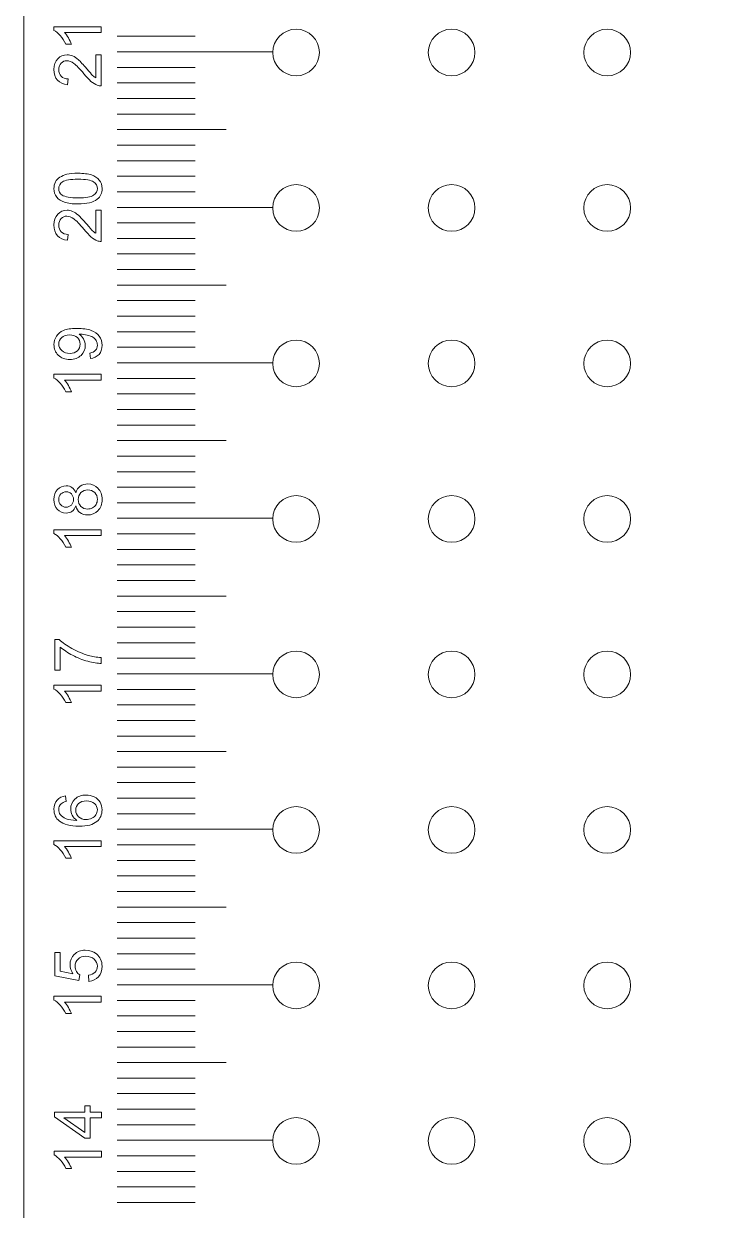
# Model space of a CAD drawing. Header units: millimetres. Extents: x -343 to 152, y -236 to 152.
# Drawn here: x -152.6 to -107.5, y 0.4 to 76.7 of the extents above; entities that cross this region are included whole.
import ezdxf

# ---------------------------------------------------------------- set-up
doc = ezdxf.new("R2010")
doc.units = ezdxf.units.MM
doc.header["$MEASUREMENT"] = 0
doc.layers.add('Layer 1', color=7, linetype='Continuous')

msp = doc.modelspace()

# ---------------------------------------------------------------- linework, layer by layer
at = {"layer": 'Layer 1', "color": 1, "lineweight": 20}
for points, knots in [([(-152.5693, -152.5693), (-152.5693, -152.5693), (152.4307, -152.5693), (152.4307, -152.5693), (152.4307, -152.5693), (152.4307, 152.4307), (152.4307, 152.4307), (152.4307, 152.4307), (-152.5693, 152.4307), (-152.5693, 152.4307), (-152.5693, 152.4307), (-152.5693, -152.5693), (-152.5693, -152.5693)], [0, 0, 0, 0, 0.25, 0.25, 0.25, 0.5, 0.5, 0.5, 0.75, 0.75, 0.75, 1, 1, 1, 1]), ([(-147.5834, 76.5474), (-147.5834, 76.5474), (-147.5834, 76.1749), (-147.5834, 76.1749), (-147.5834, 76.1749), (-149.9555, 76.1749), (-149.9555, 76.1749), (-149.8694, 76.0853), (-149.7839, 75.9674), (-149.6985, 75.8221), (-149.6132, 75.6768), (-149.5491, 75.5456), (-149.5067, 75.4298), (-149.5067, 75.4298), (-149.8666, 75.4298), (-149.8666, 75.4298), (-149.9639, 75.638), (-150.0825, 75.8201), (-150.2222, 75.9759), (-150.3612, 76.1318), (-150.4959, 76.2426), (-150.627, 76.3076), (-150.627, 76.3076), (-150.627, 76.5474), (-150.627, 76.5474), (-150.627, 76.5474), (-147.5834, 76.5474), (-147.5834, 76.5474)], [0, 0, 0, 0, 0.1111111, 0.1111111, 0.1111111, 0.2222222, 0.2222222, 0.2222222, 0.3333333, 0.3333333, 0.3333333, 0.4444444, 0.4444444, 0.4444444, 0.5555556, 0.5555556, 0.5555556, 0.6666667, 0.6666667, 0.6666667, 0.7777778, 0.7777778, 0.7777778, 0.8888889, 0.8888889, 0.8888889, 1, 1, 1, 1]), ([(-147.939, 74.7475), (-147.939, 74.7475), (-147.5834, 74.7475), (-147.5834, 74.7475), (-147.5834, 74.7475), (-147.5834, 72.741), (-147.5834, 72.741), (-147.673, 72.7382), (-147.759, 72.753), (-147.8423, 72.7848), (-147.9785, 72.8363), (-148.1133, 72.9188), (-148.2452, 73.0324), (-148.3771, 73.146), (-148.5295, 73.3082), (-148.7024, 73.5192), (-148.9726, 73.8474), (-149.1863, 74.0702), (-149.3445, 74.1867), (-149.5025, 74.3039), (-149.652, 74.3623), (-149.7932, 74.3623), (-149.9405, 74.3623), (-150.0648, 74.3095), (-150.1664, 74.2037), (-150.2673, 74.0978), (-150.3181, 73.9595), (-150.3181, 73.7895), (-150.3181, 73.6095), (-150.2645, 73.4657), (-150.1571, 73.3577), (-150.0506, 73.2498), (-149.9017, 73.1954), (-149.7126, 73.1939), (-149.7126, 73.1939), (-149.7507, 72.8129), (-149.7507, 72.8129), (-150.0359, 72.839), (-150.2531, 72.9379), (-150.4028, 73.1086), (-150.5524, 73.2801), (-150.627, 73.5094), (-150.627, 73.798), (-150.627, 74.0887), (-150.5467, 74.3193), (-150.385, 74.4886), (-150.2235, 74.6587), (-150.0232, 74.7433), (-149.7847, 74.7433), (-149.6634, 74.7433), (-149.5441, 74.7186), (-149.4269, 74.6686), (-149.3091, 74.6192), (-149.1856, 74.5366), (-149.0558, 74.4216), (-148.9268, 74.306), (-148.7483, 74.1148), (-148.5224, 73.8481), (-148.3347, 73.6244), (-148.2077, 73.4805), (-148.1407, 73.417), (-148.0737, 73.3535), (-148.0067, 73.3013), (-147.939, 73.2596), (-147.939, 73.2596), (-147.939, 74.7475), (-147.939, 74.7475)], [0, 0, 0, 0, 0.0454545, 0.0454545, 0.0454545, 0.0909091, 0.0909091, 0.0909091, 0.1363636, 0.1363636, 0.1363636, 0.1818182, 0.1818182, 0.1818182, 0.2272727, 0.2272727, 0.2272727, 0.2727273, 0.2727273, 0.2727273, 0.3181818, 0.3181818, 0.3181818, 0.3636364, 0.3636364, 0.3636364, 0.4090909, 0.4090909, 0.4090909, 0.4545455, 0.4545455, 0.4545455, 0.5, 0.5, 0.5, 0.5454545, 0.5454545, 0.5454545, 0.5909091, 0.5909091, 0.5909091, 0.6363636, 0.6363636, 0.6363636, 0.6818182, 0.6818182, 0.6818182, 0.7272727, 0.7272727, 0.7272727, 0.7727273, 0.7727273, 0.7727273, 0.8181818, 0.8181818, 0.8181818, 0.8636364, 0.8636364, 0.8636364, 0.9090909, 0.9090909, 0.9090909, 0.9545455, 0.9545455, 0.9545455, 1, 1, 1, 1]), ([(-149.0792, 65.1505), (-149.4368, 65.1505), (-149.7262, 65.1872), (-149.9448, 65.2605), (-150.1642, 65.3345), (-150.3329, 65.4439), (-150.4508, 65.5894), (-150.5686, 65.734), (-150.627, 65.9167), (-150.627, 66.1368), (-150.627, 66.299), (-150.5947, 66.4416), (-150.529, 66.565), (-150.4635, 66.6878), (-150.3689, 66.7894), (-150.2453, 66.8685), (-150.1226, 66.9474), (-149.9724, 67.0095), (-149.7952, 67.0548), (-149.6181, 67.1006), (-149.379, 67.1232), (-149.0792, 67.1232), (-148.7236, 67.1232), (-148.4357, 67.0864), (-148.2169, 67.0138), (-147.9975, 66.9412), (-147.8289, 66.8317), (-147.7104, 66.6865), (-147.5919, 66.5418), (-147.5326, 66.3583), (-147.5326, 66.1368), (-147.5326, 65.8454), (-147.6362, 65.6161), (-147.8444, 65.4497), (-148.0984, 65.25), (-148.5097, 65.1505), (-149.0792, 65.1505)], [0, 0, 0, 0, 0.0833333, 0.0833333, 0.0833333, 0.1666667, 0.1666667, 0.1666667, 0.25, 0.25, 0.25, 0.3333333, 0.3333333, 0.3333333, 0.4166667, 0.4166667, 0.4166667, 0.5, 0.5, 0.5, 0.5833333, 0.5833333, 0.5833333, 0.6666667, 0.6666667, 0.6666667, 0.75, 0.75, 0.75, 0.8333333, 0.8333333, 0.8333333, 0.9166667, 0.9166667, 0.9166667, 1, 1, 1, 1]), ([(-149.0778, 65.5315), (-148.5789, 65.5315), (-148.2472, 65.5894), (-148.0836, 65.7057), (-147.9192, 65.8222), (-147.8374, 65.9661), (-147.8374, 66.1368), (-147.8374, 66.3075), (-147.9199, 66.4514), (-148.0843, 66.5679), (-148.2494, 66.6843), (-148.5803, 66.7422), (-149.0778, 66.7422), (-149.5765, 66.7422), (-149.9082, 66.6843), (-150.0718, 66.5679), (-150.2362, 66.4521), (-150.3181, 66.3068), (-150.3181, 66.1326), (-150.3181, 65.9619), (-150.2453, 65.8249), (-150.1007, 65.7226), (-149.9167, 65.595), (-149.5751, 65.5315), (-149.0778, 65.5315)], [0, 0, 0, 0, 0.125, 0.125, 0.125, 0.25, 0.25, 0.25, 0.375, 0.375, 0.375, 0.5, 0.5, 0.5, 0.625, 0.625, 0.625, 0.75, 0.75, 0.75, 0.875, 0.875, 0.875, 1, 1, 1, 1]), ([(-147.939, 64.7476), (-147.939, 64.7476), (-147.5834, 64.7476), (-147.5834, 64.7476), (-147.5834, 64.7476), (-147.5834, 62.7411), (-147.5834, 62.7411), (-147.673, 62.7381), (-147.759, 62.7531), (-147.8423, 62.7847), (-147.9785, 62.8362), (-148.1133, 62.9189), (-148.2452, 63.0325), (-148.3771, 63.1461), (-148.5295, 63.3083), (-148.7024, 63.5193), (-148.9726, 63.8473), (-149.1863, 64.0703), (-149.3445, 64.1866), (-149.5025, 64.3038), (-149.652, 64.3624), (-149.7932, 64.3624), (-149.9405, 64.3624), (-150.0648, 64.3094), (-150.1664, 64.2036), (-150.2673, 64.0977), (-150.3181, 63.9596), (-150.3181, 63.7895), (-150.3181, 63.6095), (-150.2645, 63.4656), (-150.1571, 63.3577), (-150.0506, 63.2497), (-149.9017, 63.1953), (-149.7126, 63.194), (-149.7126, 63.194), (-149.7507, 62.813), (-149.7507, 62.813), (-150.0359, 62.8391), (-150.2531, 62.9378), (-150.4028, 63.1087), (-150.5524, 63.28), (-150.627, 63.5093), (-150.627, 63.798), (-150.627, 64.0886), (-150.5467, 64.3194), (-150.385, 64.4887), (-150.2235, 64.6588), (-150.0232, 64.7434), (-149.7847, 64.7434), (-149.6634, 64.7434), (-149.5441, 64.7187), (-149.4269, 64.6685), (-149.3091, 64.6191), (-149.1856, 64.5366), (-149.0558, 64.4217), (-148.9268, 64.306), (-148.7483, 64.1147), (-148.5224, 63.848), (-148.3347, 63.6244), (-148.2077, 63.4805), (-148.1407, 63.417), (-148.0737, 63.3535), (-148.0067, 63.3012), (-147.939, 63.2595), (-147.939, 63.2595), (-147.939, 64.7476), (-147.939, 64.7476)], [0, 0, 0, 0, 0.0454545, 0.0454545, 0.0454545, 0.0909091, 0.0909091, 0.0909091, 0.1363636, 0.1363636, 0.1363636, 0.1818182, 0.1818182, 0.1818182, 0.2272727, 0.2272727, 0.2272727, 0.2727273, 0.2727273, 0.2727273, 0.3181818, 0.3181818, 0.3181818, 0.3636364, 0.3636364, 0.3636364, 0.4090909, 0.4090909, 0.4090909, 0.4545455, 0.4545455, 0.4545455, 0.5, 0.5, 0.5, 0.5454545, 0.5454545, 0.5454545, 0.5909091, 0.5909091, 0.5909091, 0.6363636, 0.6363636, 0.6363636, 0.6818182, 0.6818182, 0.6818182, 0.7272727, 0.7272727, 0.7272727, 0.7727273, 0.7727273, 0.7727273, 0.8181818, 0.8181818, 0.8181818, 0.8636364, 0.8636364, 0.8636364, 0.9090909, 0.9090909, 0.9090909, 0.9545455, 0.9545455, 0.9545455, 1, 1, 1, 1]), ([(-148.2861, 55.2054), (-148.2861, 55.2054), (-148.3158, 55.561), (-148.3158, 55.561), (-148.1478, 55.5915), (-148.0264, 55.6492), (-147.9509, 55.7347), (-147.8755, 55.8201), (-147.8374, 55.9293), (-147.8374, 56.0634), (-147.8374, 56.1777), (-147.8635, 56.278), (-147.9163, 56.3647), (-147.9686, 56.4515), (-148.0384, 56.5221), (-148.1267, 56.5763), (-148.2142, 56.6306), (-148.3327, 56.6765), (-148.4816, 56.714), (-148.6304, 56.7514), (-148.7821, 56.7697), (-148.9365, 56.7697), (-148.9528, 56.7697), (-148.9782, 56.769), (-149.0114, 56.7675), (-148.8922, 56.6935), (-148.7962, 56.5919), (-148.7229, 56.4635), (-148.6487, 56.335), (-148.6121, 56.1953), (-148.6121, 56.0458), (-148.6121, 55.7954), (-148.703, 55.5837), (-148.8851, 55.4101), (-149.0665, 55.2372), (-149.3064, 55.1505), (-149.6041, 55.1505), (-149.9109, 55.1505), (-150.1587, 55.2408), (-150.3462, 55.4221), (-150.5332, 55.6027), (-150.627, 55.8292), (-150.627, 56.1022), (-150.627, 56.2984), (-150.5742, 56.4782), (-150.4677, 56.642), (-150.3619, 56.8049), (-150.2108, 56.9285), (-150.014, 57.0132), (-149.8178, 57.0977), (-149.5334, 57.14), (-149.1616, 57.14), (-148.7744, 57.14), (-148.466, 57.0985), (-148.2367, 57.0146), (-148.0067, 56.9305), (-147.8324, 56.8049), (-147.7124, 56.6391), (-147.5926, 56.4733), (-147.5326, 56.2793), (-147.5326, 56.0563), (-147.5326, 55.8194), (-147.5981, 55.626), (-147.7301, 55.4757), (-147.862, 55.3261), (-148.0476, 55.2359), (-148.2861, 55.2054)], [0, 0, 0, 0, 0.0454545, 0.0454545, 0.0454545, 0.0909091, 0.0909091, 0.0909091, 0.1363636, 0.1363636, 0.1363636, 0.1818182, 0.1818182, 0.1818182, 0.2272727, 0.2272727, 0.2272727, 0.2727273, 0.2727273, 0.2727273, 0.3181818, 0.3181818, 0.3181818, 0.3636364, 0.3636364, 0.3636364, 0.4090909, 0.4090909, 0.4090909, 0.4545455, 0.4545455, 0.4545455, 0.5, 0.5, 0.5, 0.5454545, 0.5454545, 0.5454545, 0.5909091, 0.5909091, 0.5909091, 0.6363636, 0.6363636, 0.6363636, 0.6818182, 0.6818182, 0.6818182, 0.7272727, 0.7272727, 0.7272727, 0.7727273, 0.7727273, 0.7727273, 0.8181818, 0.8181818, 0.8181818, 0.8636364, 0.8636364, 0.8636364, 0.9090909, 0.9090909, 0.9090909, 0.9545455, 0.9545455, 0.9545455, 1, 1, 1, 1]), ([(-149.623, 56.7253), (-149.8362, 56.7253), (-150.0056, 56.6687), (-150.1303, 56.556), (-150.2553, 56.4437), (-150.3181, 56.3069), (-150.3181, 56.146), (-150.3181, 55.9794), (-150.2504, 55.8355), (-150.1156, 55.7142), (-149.9809, 55.5922), (-149.8066, 55.5315), (-149.592, 55.5315), (-149.3995, 55.5315), (-149.2429, 55.5893), (-149.1228, 55.7043), (-149.0023, 55.8201), (-148.9423, 55.964), (-148.9423, 56.1353), (-148.9423, 56.3076), (-149.0023, 56.4486), (-149.1228, 56.5594), (-149.2429, 56.6703), (-149.41, 56.7253), (-149.623, 56.7253)], [0, 0, 0, 0, 0.125, 0.125, 0.125, 0.25, 0.25, 0.25, 0.375, 0.375, 0.375, 0.5, 0.5, 0.5, 0.625, 0.625, 0.625, 0.75, 0.75, 0.75, 0.875, 0.875, 0.875, 1, 1, 1, 1]), ([(-147.5834, 54.193), (-147.5834, 54.193), (-147.5834, 53.8205), (-147.5834, 53.8205), (-147.5834, 53.8205), (-149.9555, 53.8205), (-149.9555, 53.8205), (-149.8694, 53.7309), (-149.7839, 53.613), (-149.6985, 53.4677), (-149.6132, 53.3224), (-149.5491, 53.1912), (-149.5067, 53.0754), (-149.5067, 53.0754), (-149.8666, 53.0754), (-149.8666, 53.0754), (-149.9639, 53.2836), (-150.0825, 53.4657), (-150.2222, 53.6215), (-150.3612, 53.7774), (-150.4959, 53.8882), (-150.627, 53.9532), (-150.627, 53.9532), (-150.627, 54.193), (-150.627, 54.193), (-150.627, 54.193), (-147.5834, 54.193), (-147.5834, 54.193)], [0, 0, 0, 0, 0.1111111, 0.1111111, 0.1111111, 0.2222222, 0.2222222, 0.2222222, 0.3333333, 0.3333333, 0.3333333, 0.4444444, 0.4444444, 0.4444444, 0.5555556, 0.5555556, 0.5555556, 0.6666667, 0.6666667, 0.6666667, 0.7777778, 0.7777778, 0.7777778, 0.8888889, 0.8888889, 0.8888889, 1, 1, 1, 1]), ([(-149.2266, 45.7241), (-149.283, 45.5695), (-149.3641, 45.4552), (-149.4686, 45.3804), (-149.5738, 45.3064), (-149.6992, 45.2689), (-149.8454, 45.2689), (-150.0662, 45.2689), (-150.2511, 45.3481), (-150.4013, 45.506), (-150.5516, 45.6648), (-150.627, 45.875), (-150.627, 46.1382), (-150.627, 46.4021), (-150.5501, 46.6151), (-150.3964, 46.776), (-150.2426, 46.9369), (-150.0555, 47.0173), (-149.8347, 47.0173), (-149.6943, 47.0173), (-149.5715, 46.9806), (-149.4679, 46.9072), (-149.3634, 46.8339), (-149.283, 46.7224), (-149.2266, 46.5722), (-149.1658, 46.7577), (-149.0685, 46.8981), (-148.933, 46.9948), (-148.7984, 47.0915), (-148.6375, 47.1401), (-148.4497, 47.1401), (-148.1908, 47.1401), (-147.9736, 47.0483), (-147.7971, 46.8656), (-147.6207, 46.6822), (-147.5326, 46.4416), (-147.5326, 46.1432), (-147.5326, 45.8447), (-147.6207, 45.6041), (-147.7978, 45.4207), (-147.9749, 45.238), (-148.1957, 45.1462), (-148.4604, 45.1462), (-148.6571, 45.1462), (-148.8222, 45.1963), (-148.955, 45.2965), (-149.0883, 45.3966), (-149.1785, 45.5392), (-149.2266, 45.7241)], [0, 0, 0, 0, 0.0625, 0.0625, 0.0625, 0.125, 0.125, 0.125, 0.1875, 0.1875, 0.1875, 0.25, 0.25, 0.25, 0.3125, 0.3125, 0.3125, 0.375, 0.375, 0.375, 0.4375, 0.4375, 0.4375, 0.5, 0.5, 0.5, 0.5625, 0.5625, 0.5625, 0.625, 0.625, 0.625, 0.6875, 0.6875, 0.6875, 0.75, 0.75, 0.75, 0.8125, 0.8125, 0.8125, 0.875, 0.875, 0.875, 0.9375, 0.9375, 0.9375, 1, 1, 1, 1]), ([(-149.8587, 45.6499), (-149.7148, 45.6499), (-149.5976, 45.6959), (-149.5067, 45.7868), (-149.4156, 45.8785), (-149.3699, 45.9985), (-149.3699, 46.1474), (-149.3699, 46.2921), (-149.4149, 46.4091), (-149.5053, 46.5002), (-149.5956, 46.5911), (-149.7063, 46.6363), (-149.8376, 46.6363), (-149.9744, 46.6363), (-150.0895, 46.5897), (-150.1825, 46.496), (-150.2758, 46.4028), (-150.3222, 46.2849), (-150.3222, 46.1432), (-150.3222, 46), (-150.2765, 45.8821), (-150.1854, 45.789), (-150.0945, 45.6965), (-149.9857, 45.6499), (-149.8587, 45.6499)], [0, 0, 0, 0, 0.125, 0.125, 0.125, 0.25, 0.25, 0.25, 0.375, 0.375, 0.375, 0.5, 0.5, 0.5, 0.625, 0.625, 0.625, 0.75, 0.75, 0.75, 0.875, 0.875, 0.875, 1, 1, 1, 1]), ([(-148.4575, 45.5272), (-148.351, 45.5272), (-148.2487, 45.5519), (-148.1492, 45.6013), (-148.0505, 45.6506), (-147.9736, 45.7255), (-147.9192, 45.8257), (-147.8648, 45.9251), (-147.8374, 46.0323), (-147.8374, 46.1459), (-147.8374, 46.3252), (-147.8945, 46.4719), (-148.0088, 46.5869), (-148.1231, 46.702), (-148.2684, 46.7591), (-148.4448, 46.7591), (-148.624, 46.7591), (-148.7722, 46.6998), (-148.8893, 46.582), (-149.0065, 46.4634), (-149.0651, 46.3139), (-149.0651, 46.1339), (-149.0651, 45.9576), (-149.0072, 45.813), (-148.8915, 45.6987), (-148.7757, 45.5844), (-148.6311, 45.5272), (-148.4575, 45.5272)], [0, 0, 0, 0, 0.1111111, 0.1111111, 0.1111111, 0.2222222, 0.2222222, 0.2222222, 0.3333333, 0.3333333, 0.3333333, 0.4444444, 0.4444444, 0.4444444, 0.5555556, 0.5555556, 0.5555556, 0.6666667, 0.6666667, 0.6666667, 0.7777778, 0.7777778, 0.7777778, 0.8888889, 0.8888889, 0.8888889, 1, 1, 1, 1]), ([(-147.5834, 44.193), (-147.5834, 44.193), (-147.5834, 43.8205), (-147.5834, 43.8205), (-147.5834, 43.8205), (-149.9555, 43.8205), (-149.9555, 43.8205), (-149.8694, 43.731), (-149.7839, 43.6131), (-149.6985, 43.4678), (-149.6132, 43.3223), (-149.5491, 43.1911), (-149.5067, 43.0754), (-149.5067, 43.0754), (-149.8666, 43.0754), (-149.8666, 43.0754), (-149.9639, 43.2835), (-150.0825, 43.4656), (-150.2222, 43.6215), (-150.3612, 43.7775), (-150.4959, 43.8882), (-150.627, 43.9531), (-150.627, 43.9531), (-150.627, 44.193), (-150.627, 44.193), (-150.627, 44.193), (-147.5834, 44.193), (-147.5834, 44.193)], [0, 0, 0, 0, 0.1111111, 0.1111111, 0.1111111, 0.2222222, 0.2222222, 0.2222222, 0.3333333, 0.3333333, 0.3333333, 0.4444444, 0.4444444, 0.4444444, 0.5555556, 0.5555556, 0.5555556, 0.6666667, 0.6666667, 0.6666667, 0.7777778, 0.7777778, 0.7777778, 0.8888889, 0.8888889, 0.8888889, 1, 1, 1, 1]), ([(-150.2206, 35.1717), (-150.2206, 35.1717), (-150.5762, 35.1717), (-150.5762, 35.1717), (-150.5762, 35.1717), (-150.5762, 37.1317), (-150.5762, 37.1317), (-150.5762, 37.1317), (-150.2885, 37.1317), (-150.2885, 37.1317), (-150.0831, 36.939), (-149.8101, 36.7472), (-149.4693, 36.558), (-149.1286, 36.3682), (-148.7779, 36.2222), (-148.4174, 36.1184), (-148.1641, 36.0444), (-147.8854, 35.9965), (-147.5834, 35.976), (-147.5834, 35.976), (-147.5834, 35.595), (-147.5834, 35.595), (-147.8219, 35.5992), (-148.1104, 35.6458), (-148.4484, 35.7354), (-148.7871, 35.825), (-149.113, 35.9526), (-149.4269, 36.1199), (-149.7409, 36.287), (-150.0056, 36.4648), (-150.2206, 36.6533), (-150.2206, 36.6533), (-150.2206, 35.1717), (-150.2206, 35.1717)], [0, 0, 0, 0, 0.0909091, 0.0909091, 0.0909091, 0.1818182, 0.1818182, 0.1818182, 0.2727273, 0.2727273, 0.2727273, 0.3636364, 0.3636364, 0.3636364, 0.4545455, 0.4545455, 0.4545455, 0.5454545, 0.5454545, 0.5454545, 0.6363636, 0.6363636, 0.6363636, 0.7272727, 0.7272727, 0.7272727, 0.8181818, 0.8181818, 0.8181818, 0.9090909, 0.9090909, 0.9090909, 1, 1, 1, 1]), ([(-147.5834, 34.1931), (-147.5834, 34.1931), (-147.5834, 33.8206), (-147.5834, 33.8206), (-147.5834, 33.8206), (-149.9555, 33.8206), (-149.9555, 33.8206), (-149.8694, 33.7309), (-149.7839, 33.6131), (-149.6985, 33.4677), (-149.6132, 33.3224), (-149.5491, 33.1912), (-149.5067, 33.0755), (-149.5067, 33.0755), (-149.8666, 33.0755), (-149.8666, 33.0755), (-149.9639, 33.2836), (-150.0825, 33.4657), (-150.2222, 33.6216), (-150.3612, 33.7774), (-150.4959, 33.8883), (-150.627, 33.9532), (-150.627, 33.9532), (-150.627, 34.1931), (-150.627, 34.1931), (-150.627, 34.1931), (-147.5834, 34.1931), (-147.5834, 34.1931)], [0, 0, 0, 0, 0.1111111, 0.1111111, 0.1111111, 0.2222222, 0.2222222, 0.2222222, 0.3333333, 0.3333333, 0.3333333, 0.4444444, 0.4444444, 0.4444444, 0.5555556, 0.5555556, 0.5555556, 0.6666667, 0.6666667, 0.6666667, 0.7777778, 0.7777778, 0.7777778, 0.8888889, 0.8888889, 0.8888889, 1, 1, 1, 1]), ([(-149.8736, 27.085), (-149.8736, 27.085), (-149.844, 26.7167), (-149.844, 26.7167), (-149.99, 26.6836), (-150.0965, 26.6363), (-150.1629, 26.575), (-150.2694, 26.4741), (-150.3222, 26.3491), (-150.3222, 26.201), (-150.3222, 26.0817), (-150.2892, 25.9759), (-150.2228, 25.885), (-150.1375, 25.7678), (-150.0133, 25.676), (-149.8496, 25.6076), (-149.6852, 25.5399), (-149.4517, 25.5047), (-149.1489, 25.5018), (-149.2852, 25.5914), (-149.3868, 25.7014), (-149.4523, 25.8313), (-149.5187, 25.9612), (-149.5519, 26.0966), (-149.5519, 26.2391), (-149.5519, 26.4874), (-149.4602, 26.6991), (-149.2774, 26.8741), (-149.0947, 27.0484), (-148.859, 27.1358), (-148.569, 27.1358), (-148.3785, 27.1358), (-148.2022, 27.095), (-148.0384, 27.0131), (-147.8747, 26.9306), (-147.7499, 26.8183), (-147.663, 26.6744), (-147.5763, 26.5312), (-147.5326, 26.3683), (-147.5326, 26.1862), (-147.5326, 25.8765), (-147.6469, 25.6232), (-147.8747, 25.4271), (-148.1026, 25.2315), (-148.4787, 25.1335), (-149.0023, 25.1335), (-149.5878, 25.1335), (-150.014, 25.2422), (-150.28, 25.4587), (-150.5113, 25.6479), (-150.627, 25.9026), (-150.627, 26.2236), (-150.627, 26.462), (-150.5601, 26.6582), (-150.4267, 26.8106), (-150.2934, 26.963), (-150.1092, 27.0547), (-149.8736, 27.085)], [0, 0, 0, 0, 0.0526316, 0.0526316, 0.0526316, 0.1052632, 0.1052632, 0.1052632, 0.1578947, 0.1578947, 0.1578947, 0.2105263, 0.2105263, 0.2105263, 0.2631579, 0.2631579, 0.2631579, 0.3157895, 0.3157895, 0.3157895, 0.3684211, 0.3684211, 0.3684211, 0.4210526, 0.4210526, 0.4210526, 0.4736842, 0.4736842, 0.4736842, 0.5263158, 0.5263158, 0.5263158, 0.5789474, 0.5789474, 0.5789474, 0.6315789, 0.6315789, 0.6315789, 0.6842105, 0.6842105, 0.6842105, 0.7368421, 0.7368421, 0.7368421, 0.7894737, 0.7894737, 0.7894737, 0.8421053, 0.8421053, 0.8421053, 0.8947368, 0.8947368, 0.8947368, 0.9473684, 0.9473684, 0.9473684, 1, 1, 1, 1]), ([(-148.5655, 25.561), (-148.437, 25.561), (-148.3142, 25.5886), (-148.1972, 25.643), (-148.0801, 25.6972), (-147.9905, 25.7734), (-147.929, 25.8701), (-147.8677, 25.9674), (-147.8374, 26.0705), (-147.8374, 26.1798), (-147.8374, 26.3386), (-147.9009, 26.4741), (-148.0279, 26.5862), (-148.1549, 26.6985), (-148.3269, 26.7548), (-148.5451, 26.7548), (-148.7545, 26.7548), (-148.9196, 26.6991), (-149.0404, 26.5884), (-149.1609, 26.4776), (-149.2217, 26.3364), (-149.2217, 26.1651), (-149.2217, 25.9971), (-149.1609, 25.8538), (-149.0404, 25.7368), (-148.9196, 25.6196), (-148.7617, 25.561), (-148.5655, 25.561)], [0, 0, 0, 0, 0.1111111, 0.1111111, 0.1111111, 0.2222222, 0.2222222, 0.2222222, 0.3333333, 0.3333333, 0.3333333, 0.4444444, 0.4444444, 0.4444444, 0.5555556, 0.5555556, 0.5555556, 0.6666667, 0.6666667, 0.6666667, 0.7777778, 0.7777778, 0.7777778, 0.8888889, 0.8888889, 0.8888889, 1, 1, 1, 1]), ([(-147.5834, 24.193), (-147.5834, 24.193), (-147.5834, 23.8205), (-147.5834, 23.8205), (-147.5834, 23.8205), (-149.9555, 23.8205), (-149.9555, 23.8205), (-149.8694, 23.7309), (-149.7839, 23.613), (-149.6985, 23.4678), (-149.6132, 23.3223), (-149.5491, 23.1911), (-149.5067, 23.0754), (-149.5067, 23.0754), (-149.8666, 23.0754), (-149.8666, 23.0754), (-149.9639, 23.2835), (-150.0825, 23.4656), (-150.2222, 23.6215), (-150.3612, 23.7775), (-150.4959, 23.8882), (-150.627, 23.9531), (-150.627, 23.9531), (-150.627, 24.193), (-150.627, 24.193), (-150.627, 24.193), (-147.5834, 24.193), (-147.5834, 24.193)], [0, 0, 0, 0, 0.1111111, 0.1111111, 0.1111111, 0.2222222, 0.2222222, 0.2222222, 0.3333333, 0.3333333, 0.3333333, 0.4444444, 0.4444444, 0.4444444, 0.5555556, 0.5555556, 0.5555556, 0.6666667, 0.6666667, 0.6666667, 0.7777778, 0.7777778, 0.7777778, 0.8888889, 0.8888889, 0.8888889, 1, 1, 1, 1]), ([(-148.3793, 15.1505), (-148.3793, 15.1505), (-148.4089, 15.54), (-148.4089, 15.54), (-148.2191, 15.5689), (-148.0765, 15.6358), (-147.9805, 15.7402), (-147.8854, 15.8448), (-147.8374, 15.9724), (-147.8374, 16.1226), (-147.8374, 16.304), (-147.9051, 16.4557), (-148.0398, 16.5791), (-148.1753, 16.7019), (-148.3546, 16.7634), (-148.5774, 16.7634), (-148.7899, 16.7634), (-148.957, 16.7048), (-149.0798, 16.5869), (-149.2026, 16.4691), (-149.264, 16.3131), (-149.264, 16.1192), (-149.264, 15.9985), (-149.2364, 15.8906), (-149.1814, 15.7946), (-149.1264, 15.6993), (-149.0551, 15.6246), (-148.9677, 15.5696), (-148.9677, 15.5696), (-149.0185, 15.2182), (-149.0185, 15.2182), (-149.0185, 15.2182), (-150.5762, 15.5103), (-150.5762, 15.5103), (-150.5762, 15.5103), (-150.5762, 17.0132), (-150.5762, 17.0132), (-150.5762, 17.0132), (-150.2206, 17.0132), (-150.2206, 17.0132), (-150.2206, 17.0132), (-150.2206, 15.8073), (-150.2206, 15.8073), (-150.2206, 15.8073), (-149.4029, 15.6458), (-149.4029, 15.6458), (-149.5307, 15.8271), (-149.5942, 16.0176), (-149.5942, 16.2166), (-149.5942, 16.4804), (-149.5025, 16.7034), (-149.3191, 16.8846), (-149.1355, 17.066), (-148.9, 17.1571), (-148.6121, 17.1571), (-148.3376, 17.1571), (-148.1006, 17.0773), (-147.9009, 16.9178), (-147.6554, 16.7238), (-147.5326, 16.4586), (-147.5326, 16.1226), (-147.5326, 15.8475), (-147.6102, 15.6231), (-147.7646, 15.4488), (-147.9192, 15.2746), (-148.1238, 15.1752), (-148.3793, 15.1505)], [0, 0, 0, 0, 0.0454545, 0.0454545, 0.0454545, 0.0909091, 0.0909091, 0.0909091, 0.1363636, 0.1363636, 0.1363636, 0.1818182, 0.1818182, 0.1818182, 0.2272727, 0.2272727, 0.2272727, 0.2727273, 0.2727273, 0.2727273, 0.3181818, 0.3181818, 0.3181818, 0.3636364, 0.3636364, 0.3636364, 0.4090909, 0.4090909, 0.4090909, 0.4545455, 0.4545455, 0.4545455, 0.5, 0.5, 0.5, 0.5454545, 0.5454545, 0.5454545, 0.5909091, 0.5909091, 0.5909091, 0.6363636, 0.6363636, 0.6363636, 0.6818182, 0.6818182, 0.6818182, 0.7272727, 0.7272727, 0.7272727, 0.7727273, 0.7727273, 0.7727273, 0.8181818, 0.8181818, 0.8181818, 0.8636364, 0.8636364, 0.8636364, 0.9090909, 0.9090909, 0.9090909, 0.9545455, 0.9545455, 0.9545455, 1, 1, 1, 1]), ([(-147.5834, 14.1931), (-147.5834, 14.1931), (-147.5834, 13.8206), (-147.5834, 13.8206), (-147.5834, 13.8206), (-149.9555, 13.8206), (-149.9555, 13.8206), (-149.8694, 13.731), (-149.7839, 13.6131), (-149.6985, 13.4677), (-149.6132, 13.3224), (-149.5491, 13.1911), (-149.5067, 13.0755), (-149.5067, 13.0755), (-149.8666, 13.0755), (-149.8666, 13.0755), (-149.9639, 13.2836), (-150.0825, 13.4657), (-150.2222, 13.6216), (-150.3612, 13.7774), (-150.4959, 13.8883), (-150.627, 13.9531), (-150.627, 13.9531), (-150.627, 14.1931), (-150.627, 14.1931), (-150.627, 14.1931), (-147.5834, 14.1931), (-147.5834, 14.1931)], [0, 0, 0, 0, 0.1111111, 0.1111111, 0.1111111, 0.2222222, 0.2222222, 0.2222222, 0.3333333, 0.3333333, 0.3333333, 0.4444444, 0.4444444, 0.4444444, 0.5555556, 0.5555556, 0.5555556, 0.6666667, 0.6666667, 0.6666667, 0.7777778, 0.7777778, 0.7777778, 0.8888889, 0.8888889, 0.8888889, 1, 1, 1, 1]), ([(-147.5707, 6.3739), (-147.5707, 6.3739), (-148.2946, 6.3739), (-148.2946, 6.3739), (-148.2946, 6.3739), (-148.2946, 5.0573), (-148.2946, 5.0573), (-148.2946, 5.0573), (-148.6375, 5.0573), (-148.6375, 5.0573), (-148.6375, 5.0573), (-150.6016, 6.4416), (-150.6016, 6.4416), (-150.6016, 6.4416), (-150.6016, 6.7464), (-150.6016, 6.7464), (-150.6016, 6.7464), (-148.6375, 6.7464), (-148.6375, 6.7464), (-148.6375, 6.7464), (-148.6375, 7.157), (-148.6375, 7.157), (-148.6375, 7.157), (-148.2946, 7.157), (-148.2946, 7.157), (-148.2946, 7.157), (-148.2946, 6.7464), (-148.2946, 6.7464), (-148.2946, 6.7464), (-147.5707, 6.7464), (-147.5707, 6.7464), (-147.5707, 6.7464), (-147.5707, 6.3739), (-147.5707, 6.3739)], [0, 0, 0, 0, 0.0909091, 0.0909091, 0.0909091, 0.1818182, 0.1818182, 0.1818182, 0.2727273, 0.2727273, 0.2727273, 0.3636364, 0.3636364, 0.3636364, 0.4545455, 0.4545455, 0.4545455, 0.5454545, 0.5454545, 0.5454545, 0.6363636, 0.6363636, 0.6363636, 0.7272727, 0.7272727, 0.7272727, 0.8181818, 0.8181818, 0.8181818, 0.9090909, 0.9090909, 0.9090909, 1, 1, 1, 1]), ([(-148.6375, 6.3739), (-148.6375, 6.3739), (-150.0013, 6.3739), (-150.0013, 6.3739), (-150.0013, 6.3739), (-148.6375, 5.4236), (-148.6375, 5.4236), (-148.6375, 5.4236), (-148.6375, 6.3739), (-148.6375, 6.3739)], [0, 0, 0, 0, 0.3333333, 0.3333333, 0.3333333, 0.6666667, 0.6666667, 0.6666667, 1, 1, 1, 1]), ([(-147.5707, 4.2269), (-147.5707, 4.2269), (-147.5707, 3.8544), (-147.5707, 3.8544), (-147.5707, 3.8544), (-149.9428, 3.8544), (-149.9428, 3.8544), (-149.8567, 3.7648), (-149.7712, 3.6469), (-149.6858, 3.5016), (-149.6005, 3.3563), (-149.5364, 3.2251), (-149.494, 3.1093), (-149.494, 3.1093), (-149.8539, 3.1093), (-149.8539, 3.1093), (-149.9512, 3.3174), (-150.0698, 3.4996), (-150.2095, 3.6554), (-150.3485, 3.8113), (-150.4832, 3.9221), (-150.6143, 3.9871), (-150.6143, 3.9871), (-150.6143, 4.2269), (-150.6143, 4.2269), (-150.6143, 4.2269), (-147.5707, 4.2269), (-147.5707, 4.2269)], [0, 0, 0, 0, 0.1111111, 0.1111111, 0.1111111, 0.2222222, 0.2222222, 0.2222222, 0.3333333, 0.3333333, 0.3333333, 0.4444444, 0.4444444, 0.4444444, 0.5555556, 0.5555556, 0.5555556, 0.6666667, 0.6666667, 0.6666667, 0.7777778, 0.7777778, 0.7777778, 0.8888889, 0.8888889, 0.8888889, 1, 1, 1, 1])]:
    msp.add_open_spline(points, degree=3, knots=knots, dxfattribs=at)
at = {"layer": 'Layer 1', "color": 253, "lineweight": 9}
for points in [[(-135.0579, 76.389), (-135.8863, 76.389), (-136.558, 75.7175), (-136.558, 74.889), (-136.558, 74.0606), (-135.8863, 73.3891), (-135.0579, 73.3891), (-134.2295, 73.3891), (-133.558, 74.0606), (-133.558, 74.889), (-133.558, 75.7175), (-134.2295, 76.389), (-135.0579, 76.389)], [(-125.058, 76.389), (-125.8864, 76.389), (-126.5579, 75.7175), (-126.5579, 74.889), (-126.5579, 74.0606), (-125.8864, 73.3891), (-125.058, 73.3891), (-124.2295, 73.3891), (-123.558, 74.0606), (-123.558, 74.889), (-123.558, 75.7175), (-124.2295, 76.389), (-125.058, 76.389)], [(-115.0579, 76.389), (-115.8863, 76.389), (-116.558, 75.7175), (-116.558, 74.889), (-116.558, 74.0606), (-115.8863, 73.3891), (-115.0579, 73.3891), (-114.2296, 73.3891), (-113.5579, 74.0606), (-113.5579, 74.889), (-113.5579, 75.7175), (-114.2296, 76.389), (-115.0579, 76.389)], [(-135.0579, 66.389), (-135.8863, 66.389), (-136.558, 65.7175), (-136.558, 64.8891), (-136.558, 64.0607), (-135.8863, 63.389), (-135.0579, 63.389), (-134.2295, 63.389), (-133.558, 64.0607), (-133.558, 64.8891), (-133.558, 65.7175), (-134.2295, 66.389), (-135.0579, 66.389)], [(-125.058, 66.389), (-125.8864, 66.389), (-126.5579, 65.7175), (-126.5579, 64.8891), (-126.5579, 64.0607), (-125.8864, 63.389), (-125.058, 63.389), (-124.2295, 63.389), (-123.558, 64.0607), (-123.558, 64.8891), (-123.558, 65.7175), (-124.2295, 66.389), (-125.058, 66.389)], [(-115.0579, 66.389), (-115.8863, 66.389), (-116.558, 65.7175), (-116.558, 64.8891), (-116.558, 64.0607), (-115.8863, 63.389), (-115.0579, 63.389), (-114.2296, 63.389), (-113.5579, 64.0607), (-113.5579, 64.8891), (-113.5579, 65.7175), (-114.2296, 66.389), (-115.0579, 66.389)], [(-135.0579, 56.3891), (-135.8863, 56.3891), (-136.558, 55.7174), (-136.558, 54.889), (-136.558, 54.0607), (-135.8863, 53.3891), (-135.0579, 53.3891), (-134.2295, 53.3891), (-133.558, 54.0607), (-133.558, 54.889), (-133.558, 55.7174), (-134.2295, 56.3891), (-135.0579, 56.3891)], [(-125.058, 56.3891), (-125.8864, 56.3891), (-126.5579, 55.7174), (-126.5579, 54.889), (-126.5579, 54.0607), (-125.8864, 53.3891), (-125.058, 53.3891), (-124.2295, 53.3891), (-123.558, 54.0607), (-123.558, 54.889), (-123.558, 55.7174), (-124.2295, 56.3891), (-125.058, 56.3891)], [(-115.0579, 56.3891), (-115.8863, 56.3891), (-116.558, 55.7174), (-116.558, 54.889), (-116.558, 54.0607), (-115.8863, 53.3891), (-115.0579, 53.3891), (-114.2296, 53.3891), (-113.5579, 54.0607), (-113.5579, 54.889), (-113.5579, 55.7174), (-114.2296, 56.3891), (-115.0579, 56.3891)], [(-135.0579, 46.389), (-135.8863, 46.389), (-136.558, 45.7175), (-136.558, 44.8891), (-136.558, 44.0606), (-135.8863, 43.3891), (-135.0579, 43.3891), (-134.2295, 43.3891), (-133.558, 44.0606), (-133.558, 44.8891), (-133.558, 45.7175), (-134.2295, 46.389), (-135.0579, 46.389)], [(-125.058, 46.389), (-125.8864, 46.389), (-126.5579, 45.7175), (-126.5579, 44.8891), (-126.5579, 44.0606), (-125.8864, 43.3891), (-125.058, 43.3891), (-124.2295, 43.3891), (-123.558, 44.0606), (-123.558, 44.8891), (-123.558, 45.7175), (-124.2295, 46.389), (-125.058, 46.389)], [(-115.0579, 46.389), (-115.8863, 46.389), (-116.558, 45.7175), (-116.558, 44.8891), (-116.558, 44.0606), (-115.8863, 43.3891), (-115.0579, 43.3891), (-114.2296, 43.3891), (-113.5579, 44.0606), (-113.5579, 44.8891), (-113.5579, 45.7175), (-114.2296, 46.389), (-115.0579, 46.389)], [(-135.0579, 36.3891), (-135.8863, 36.3891), (-136.558, 35.7174), (-136.558, 34.889), (-136.558, 34.0607), (-135.8863, 33.389), (-135.0579, 33.389), (-134.2295, 33.389), (-133.558, 34.0607), (-133.558, 34.889), (-133.558, 35.7174), (-134.2295, 36.3891), (-135.0579, 36.3891)], [(-125.058, 36.3891), (-125.8864, 36.3891), (-126.5579, 35.7174), (-126.5579, 34.889), (-126.5579, 34.0607), (-125.8864, 33.389), (-125.058, 33.389), (-124.2295, 33.389), (-123.558, 34.0607), (-123.558, 34.889), (-123.558, 35.7174), (-124.2295, 36.3891), (-125.058, 36.3891)], [(-115.0579, 36.3891), (-115.8863, 36.3891), (-116.558, 35.7174), (-116.558, 34.889), (-116.558, 34.0607), (-115.8863, 33.389), (-115.0579, 33.389), (-114.2296, 33.389), (-113.5579, 34.0607), (-113.5579, 34.889), (-113.5579, 35.7174), (-114.2296, 36.3891), (-115.0579, 36.3891)], [(-135.0579, 26.389), (-135.8863, 26.389), (-136.558, 25.7175), (-136.558, 24.889), (-136.558, 24.0606), (-135.8863, 23.3891), (-135.0579, 23.3891), (-134.2295, 23.3891), (-133.558, 24.0606), (-133.558, 24.889), (-133.558, 25.7175), (-134.2295, 26.389), (-135.0579, 26.389)], [(-125.058, 26.389), (-125.8864, 26.389), (-126.5579, 25.7175), (-126.5579, 24.889), (-126.5579, 24.0606), (-125.8864, 23.3891), (-125.058, 23.3891), (-124.2295, 23.3891), (-123.558, 24.0606), (-123.558, 24.889), (-123.558, 25.7175), (-124.2295, 26.389), (-125.058, 26.389)], [(-115.0579, 26.389), (-115.8863, 26.389), (-116.558, 25.7175), (-116.558, 24.889), (-116.558, 24.0606), (-115.8863, 23.3891), (-115.0579, 23.3891), (-114.2296, 23.3891), (-113.5579, 24.0606), (-113.5579, 24.889), (-113.5579, 25.7175), (-114.2296, 26.389), (-115.0579, 26.389)], [(-135.0579, 16.3891), (-135.8863, 16.3891), (-136.558, 15.7174), (-136.558, 14.8891), (-136.558, 14.0607), (-135.8863, 13.389), (-135.0579, 13.389), (-134.2295, 13.389), (-133.558, 14.0607), (-133.558, 14.8891), (-133.558, 15.7174), (-134.2295, 16.3891), (-135.0579, 16.3891)], [(-125.058, 16.3891), (-125.8864, 16.3891), (-126.5579, 15.7174), (-126.5579, 14.8891), (-126.5579, 14.0607), (-125.8864, 13.389), (-125.058, 13.389), (-124.2295, 13.389), (-123.558, 14.0607), (-123.558, 14.8891), (-123.558, 15.7174), (-124.2295, 16.3891), (-125.058, 16.3891)], [(-115.0579, 16.3891), (-115.8863, 16.3891), (-116.558, 15.7174), (-116.558, 14.8891), (-116.558, 14.0607), (-115.8863, 13.389), (-115.0579, 13.389), (-114.2296, 13.389), (-113.5579, 14.0607), (-113.5579, 14.8891), (-113.5579, 15.7174), (-114.2296, 16.3891), (-115.0579, 16.3891)], [(-135.0579, 6.389), (-135.8863, 6.389), (-136.558, 5.7175), (-136.558, 4.889), (-136.558, 4.0606), (-135.8863, 3.3891), (-135.0579, 3.3891), (-134.2295, 3.3891), (-133.558, 4.0606), (-133.558, 4.889), (-133.558, 5.7175), (-134.2295, 6.389), (-135.0579, 6.389)], [(-125.058, 6.389), (-125.8864, 6.389), (-126.5579, 5.7175), (-126.5579, 4.889), (-126.5579, 4.0606), (-125.8864, 3.3891), (-125.058, 3.3891), (-124.2295, 3.3891), (-123.558, 4.0606), (-123.558, 4.889), (-123.558, 5.7175), (-124.2295, 6.389), (-125.058, 6.389)], [(-115.0579, 6.389), (-115.8863, 6.389), (-116.558, 5.7175), (-116.558, 4.889), (-116.558, 4.0606), (-115.8863, 3.3891), (-115.0579, 3.3891), (-114.2296, 3.3891), (-113.5579, 4.0606), (-113.5579, 4.889), (-113.5579, 5.7175), (-114.2296, 6.389), (-115.0579, 6.389)]]:
    msp.add_open_spline(points, degree=3, knots=[0, 0, 0, 0, 0.25, 0.25, 0.25, 0.5, 0.5, 0.5, 0.75, 0.75, 0.75, 1, 1, 1, 1], dxfattribs=at)
at = {"layer": 'Layer 1', "color": 1, "lineweight": 20}
for points in [[(-141.5579, 75.9307), (-141.5579, 75.9307), (-146.5579, 75.9307), (-146.5579, 75.9307)], [(-136.558, 74.9307), (-136.558, 74.9307), (-146.5579, 74.9307), (-146.5579, 74.9307)], [(-141.5579, 73.9306), (-141.5579, 73.9306), (-146.5579, 73.9306), (-146.5579, 73.9306)], [(-141.5579, 72.9307), (-141.5579, 72.9307), (-146.5579, 72.9307), (-146.5579, 72.9307)], [(-141.5579, 71.9306), (-141.5579, 71.9306), (-146.5579, 71.9306), (-146.5579, 71.9306)], [(-141.5579, 70.9307), (-141.5579, 70.9307), (-146.5579, 70.9307), (-146.5579, 70.9307)], [(-139.5579, 69.9306), (-139.5579, 69.9306), (-146.5579, 69.9306), (-146.5579, 69.9306)], [(-141.5579, 68.9307), (-141.5579, 68.9307), (-146.5579, 68.9307), (-146.5579, 68.9307)], [(-141.5579, 67.9306), (-141.5579, 67.9306), (-146.5579, 67.9306), (-146.5579, 67.9306)], [(-141.5579, 66.9307), (-141.5579, 66.9307), (-146.5579, 66.9307), (-146.5579, 66.9307)], [(-141.5579, 65.9306), (-141.5579, 65.9306), (-146.5579, 65.9306), (-146.5579, 65.9306)], [(-136.558, 64.9307), (-136.558, 64.9307), (-146.5579, 64.9307), (-146.5579, 64.9307)], [(-141.5579, 63.9307), (-141.5579, 63.9307), (-146.5579, 63.9307), (-146.5579, 63.9307)], [(-141.5579, 62.9306), (-141.5579, 62.9306), (-146.5579, 62.9306), (-146.5579, 62.9306)], [(-141.5579, 61.9307), (-141.5579, 61.9307), (-146.5579, 61.9307), (-146.5579, 61.9307)], [(-141.5579, 60.9306), (-141.5579, 60.9306), (-146.5579, 60.9306), (-146.5579, 60.9306)], [(-139.5579, 59.9307), (-139.5579, 59.9307), (-146.5579, 59.9307), (-146.5579, 59.9307)], [(-141.5579, 58.9306), (-141.5579, 58.9306), (-146.5579, 58.9306), (-146.5579, 58.9306)], [(-141.5579, 57.9307), (-141.5579, 57.9307), (-146.5579, 57.9307), (-146.5579, 57.9307)], [(-141.5579, 56.9306), (-141.5579, 56.9306), (-146.5579, 56.9306), (-146.5579, 56.9306)], [(-141.5579, 55.9307), (-141.5579, 55.9307), (-146.5579, 55.9307), (-146.5579, 55.9307)], [(-136.558, 54.9306), (-136.558, 54.9306), (-146.5579, 54.9306), (-146.5579, 54.9306)], [(-141.5579, 53.9307), (-141.5579, 53.9307), (-146.5579, 53.9307), (-146.5579, 53.9307)], [(-141.5579, 52.9306), (-141.5579, 52.9306), (-146.5579, 52.9306), (-146.5579, 52.9306)], [(-141.5579, 51.9306), (-141.5579, 51.9306), (-146.5579, 51.9306), (-146.5579, 51.9306)], [(-141.5579, 50.9307), (-141.5579, 50.9307), (-146.5579, 50.9307), (-146.5579, 50.9307)], [(-139.5579, 49.9306), (-139.5579, 49.9306), (-146.5579, 49.9306), (-146.5579, 49.9306)], [(-141.5579, 48.9307), (-141.5579, 48.9307), (-146.5579, 48.9307), (-146.5579, 48.9307)], [(-141.5579, 47.9306), (-141.5579, 47.9306), (-146.5579, 47.9306), (-146.5579, 47.9306)], [(-141.5579, 46.9307), (-141.5579, 46.9307), (-146.5579, 46.9307), (-146.5579, 46.9307)], [(-141.5579, 45.9306), (-141.5579, 45.9306), (-146.5579, 45.9306), (-146.5579, 45.9306)], [(-136.558, 44.9307), (-136.558, 44.9307), (-146.5579, 44.9307), (-146.5579, 44.9307)], [(-141.5579, 43.9306), (-141.5579, 43.9306), (-146.5579, 43.9306), (-146.5579, 43.9306)], [(-141.5579, 42.9307), (-141.5579, 42.9307), (-146.5579, 42.9307), (-146.5579, 42.9307)], [(-141.5579, 41.9306), (-141.5579, 41.9306), (-146.5579, 41.9306), (-146.5579, 41.9306)], [(-141.5579, 40.9306), (-141.5579, 40.9306), (-146.5579, 40.9306), (-146.5579, 40.9306)], [(-139.5579, 39.9307), (-139.5579, 39.9307), (-146.5579, 39.9307), (-146.5579, 39.9307)], [(-141.5579, 38.9306), (-141.5579, 38.9306), (-146.5579, 38.9306), (-146.5579, 38.9306)], [(-141.5579, 37.9307), (-141.5579, 37.9307), (-146.5579, 37.9307), (-146.5579, 37.9307)], [(-141.5579, 36.9306), (-141.5579, 36.9306), (-146.5579, 36.9306), (-146.5579, 36.9306)], [(-141.5579, 35.9307), (-141.5579, 35.9307), (-146.5579, 35.9307), (-146.5579, 35.9307)], [(-136.558, 34.9306), (-136.558, 34.9306), (-146.5579, 34.9306), (-146.5579, 34.9306)], [(-141.5579, 33.9307), (-141.5579, 33.9307), (-146.5579, 33.9307), (-146.5579, 33.9307)], [(-141.5579, 32.9306), (-141.5579, 32.9306), (-146.5579, 32.9306), (-146.5579, 32.9306)], [(-141.5579, 31.9307), (-141.5579, 31.9307), (-146.5579, 31.9307), (-146.5579, 31.9307)], [(-141.5579, 30.9306), (-141.5579, 30.9306), (-146.5579, 30.9306), (-146.5579, 30.9306)], [(-139.5579, 29.9307), (-139.5579, 29.9307), (-146.5579, 29.9307), (-146.5579, 29.9307)], [(-141.5579, 28.9307), (-141.5579, 28.9307), (-146.5579, 28.9307), (-146.5579, 28.9307)], [(-141.5579, 27.9306), (-141.5579, 27.9306), (-146.5579, 27.9306), (-146.5579, 27.9306)], [(-141.5579, 26.9307), (-141.5579, 26.9307), (-146.5579, 26.9307), (-146.5579, 26.9307)], [(-141.5579, 25.9306), (-141.5579, 25.9306), (-146.5579, 25.9306), (-146.5579, 25.9306)], [(-136.558, 24.9307), (-136.558, 24.9307), (-146.5579, 24.9307), (-146.5579, 24.9307)], [(-141.5579, 23.9306), (-141.5579, 23.9306), (-146.5579, 23.9306), (-146.5579, 23.9306)], [(-141.5579, 22.9307), (-141.5579, 22.9307), (-146.5579, 22.9307), (-146.5579, 22.9307)], [(-141.5579, 21.9306), (-141.5579, 21.9306), (-146.5579, 21.9306), (-146.5579, 21.9306)], [(-141.5579, 20.9307), (-141.5579, 20.9307), (-146.5579, 20.9307), (-146.5579, 20.9307)], [(-139.5579, 19.9306), (-139.5579, 19.9306), (-146.5579, 19.9306), (-146.5579, 19.9306)], [(-141.5579, 18.9307), (-141.5579, 18.9307), (-146.5579, 18.9307), (-146.5579, 18.9307)], [(-141.5579, 17.9307), (-141.5579, 17.9307), (-146.5579, 17.9307), (-146.5579, 17.9307)], [(-141.5579, 16.9306), (-141.5579, 16.9306), (-146.5579, 16.9306), (-146.5579, 16.9306)], [(-141.5579, 15.9307), (-141.5579, 15.9307), (-146.5579, 15.9307), (-146.5579, 15.9307)], [(-136.558, 14.9306), (-136.558, 14.9306), (-146.5579, 14.9306), (-146.5579, 14.9306)], [(-141.5579, 13.9307), (-141.5579, 13.9307), (-146.5579, 13.9307), (-146.5579, 13.9307)], [(-141.5579, 12.9306), (-141.5579, 12.9306), (-146.5579, 12.9306), (-146.5579, 12.9306)], [(-141.5579, 11.9307), (-141.5579, 11.9307), (-146.5579, 11.9307), (-146.5579, 11.9307)], [(-141.5579, 10.9306), (-141.5579, 10.9306), (-146.5579, 10.9306), (-146.5579, 10.9306)], [(-139.5579, 9.9307), (-139.5579, 9.9307), (-146.5579, 9.9307), (-146.5579, 9.9307)], [(-141.5579, 8.9306), (-141.5579, 8.9306), (-146.5579, 8.9306), (-146.5579, 8.9306)], [(-141.5579, 7.9307), (-141.5579, 7.9307), (-146.5579, 7.9307), (-146.5579, 7.9307)], [(-141.5579, 6.9306), (-141.5579, 6.9306), (-146.5579, 6.9306), (-146.5579, 6.9306)], [(-141.5579, 5.9306), (-141.5579, 5.9306), (-146.5579, 5.9306), (-146.5579, 5.9306)], [(-136.558, 4.9307), (-136.558, 4.9307), (-146.5579, 4.9307), (-146.5579, 4.9307)], [(-141.5579, 3.9306), (-141.5579, 3.9306), (-146.5579, 3.9306), (-146.5579, 3.9306)], [(-141.5579, 2.9307), (-141.5579, 2.9307), (-146.5579, 2.9307), (-146.5579, 2.9307)], [(-141.5579, 1.9306), (-141.5579, 1.9306), (-146.5579, 1.9306), (-146.5579, 1.9306)], [(-141.5579, 0.9307), (-141.5579, 0.9307), (-146.5579, 0.9307), (-146.5579, 0.9307)]]:
    msp.add_open_spline(points, degree=3, dxfattribs=at)

doc.saveas('drawing.dxf')
